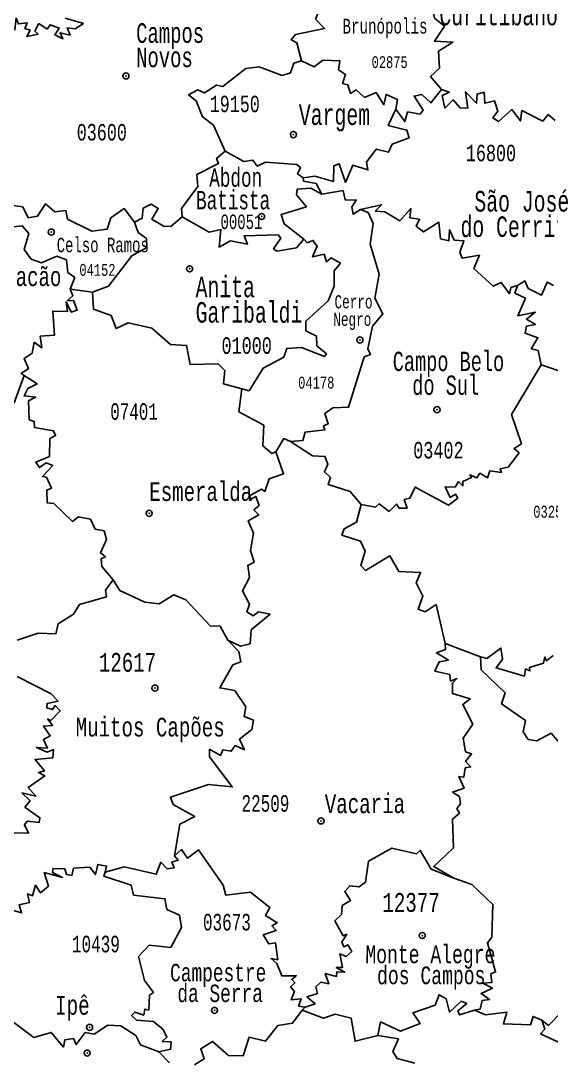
# Model space of a CAD drawing. Header units: millimetres. Extents: x 9851 to 10267, y 23387 to 23778.
# Drawn here: x 10076.93 to 10084.85, y 23436.12 to 23451.6 of the extents above; entities that cross this region are included whole.
import ezdxf
from ezdxf.enums import TextEntityAlignment as Align

# ---------------------------------------------------------------- set-up
doc = ezdxf.new("R2010")
doc.units = ezdxf.units.MM
doc.layers.add('3', color=7, linetype='Continuous')
doc.styles.add('MONOTXT', font='MONOTXT', dxfattribs={"height": 0.2})

# ---------------------------------------------------------------- blocks, each defined once
blk = doc.blocks.new('SEDE')
at = {"layer": '3', "color": 7, "linetype": 'Continuous'}
blk.add_circle((0, 0), 0.00451, dxfattribs=at)

msp = doc.modelspace()

# ---------------------------------------------------------------- linework, layer by layer
at = {"color": 7, "linetype": 'Continuous'}
for p, q in [((10077.669, 23447.6), (10078.004, 23447.552)), ((10083.267, 23442.314), (10083.792, 23442.117)), ((10081.177, 23436.895), (10081.134, 23436.849)), ((10079.154, 23436.065), (10078.992, 23436.23))]:
    msp.add_line(p, q, dxfattribs=at)
for points in [[(10082.545, 23452.516), (10082.557, 23452.376), (10082.478, 23452.37), (10082.41, 23452.38), (10082.403, 23452.538), (10082.238, 23452.509), (10082.298, 23452.318), (10082.009, 23452.071), (10081.781, 23452.085), (10081.423, 23451.846), (10081.332, 23451.624), (10081.467, 23451.486), (10081.034, 23451.393), (10080.967, 23451.316), (10081.052, 23451.271), (10081.12, 23451.001)], [(10076.54, 23451.679), (10076.633, 23451.508), (10076.845, 23451.467), (10076.862, 23451.641), (10076.899, 23451.554), (10077.027, 23451.57), (10076.995, 23451.485), (10077.073, 23451.461), (10077.025, 23451.365), (10077.191, 23451.398), (10077.143, 23451.447), (10077.203, 23451.559), (10077.326, 23451.477), (10077.37, 23451.538), (10077.508, 23451.491), (10077.44, 23451.392), (10077.561, 23451.332), (10077.519, 23451.42), (10077.669, 23451.386), (10077.627, 23451.493), (10077.743, 23451.478), (10077.867, 23451.561), (10077.593, 23451.637)], [(10083.21, 23450.577), (10083.048, 23450.767), (10083.18, 23450.892), (10083.165, 23451.146), (10083.381, 23451.283), (10083.106, 23451.298), (10083.254, 23451.518), (10083.108, 23451.639), (10083.086, 23451.744)], [(10081.12, 23451.001), (10081.006, 23450.968), (10080.96, 23450.822), (10080.832, 23450.784), (10080.488, 23450.911), (10080.292, 23450.886), (10079.947, 23450.618), (10079.852, 23450.642), (10079.673, 23450.525), (10079.574, 23450.569), (10079.436, 23450.498), (10079.548, 23450.407), (10079.646, 23450.167), (10079.809, 23450.042), (10079.984, 23449.655)], [(10082.53, 23450.284), (10082.552, 23450.428), (10082.387, 23450.503), (10082.351, 23450.347), (10082.238, 23450.528), (10082.061, 23450.456), (10081.94, 23450.568), (10081.854, 23450.516), (10081.815, 23450.643), (10081.736, 23450.665), (10081.779, 23450.8), (10081.673, 23450.866), (10081.695, 23451.002), (10081.44, 23451.014), (10081.31, 23450.912), (10081.12, 23451.001)], [(10083.21, 23450.577), (10083.052, 23450.375), (10082.917, 23450.503), (10082.803, 23450.477), (10082.937, 23450.268), (10082.891, 23450.206), (10082.704, 23450.241), (10082.662, 23450.098), (10082.53, 23450.284)], [(10083.21, 23450.577), (10083.328, 23450.534), (10083.223, 23450.486), (10083.259, 23450.299), (10083.387, 23450.42), (10083.49, 23450.302), (10083.604, 23450.297), (10083.571, 23450.542), (10083.732, 23450.371), (10083.743, 23450.506), (10083.85, 23450.534), (10083.857, 23450.369), (10084, 23450.408), (10084.052, 23450.25), (10083.976, 23450.152), (10084.06, 23450.097), (10084.262, 23450.275), (10084.389, 23450.106), (10084.408, 23450.26), (10084.722, 23450.104), (10084.804, 23450.2), (10084.905, 23450.112)], [(10082.53, 23450.284), (10082.417, 23450.039), (10082.694, 23449.97), (10082.727, 23449.854), (10082.477, 23449.761), (10082.421, 23449.64), (10082.237, 23449.687), (10082.094, 23449.494), (10082.113, 23449.377), (10081.887, 23449.449), (10081.776, 23449.189), (10081.685, 23449.467), (10081.605, 23449.438), (10081.597, 23449.204), (10081.32, 23449.284), (10081.148, 23449.259)], [(10079.34, 23448.675), (10079.331, 23448.799), (10079.575, 23449.129), (10079.559, 23449.306), (10079.881, 23449.471), (10079.854, 23449.547), (10079.984, 23449.655)], [(10079.984, 23449.655), (10080.263, 23449.503), (10080.397, 23449.523), (10080.462, 23449.434), (10080.586, 23449.493), (10081.053, 23449.459), (10081.108, 23449.411), (10081.063, 23449.317), (10081.148, 23449.259)], [(10081.427, 23449.014), (10081.343, 23449.173), (10081.153, 23449.208), (10081.148, 23449.259)], [(10076.184, 23448.725), (10076.541, 23449.129), (10076.67, 23448.864), (10076.963, 23448.828), (10077.045, 23448.664), (10077.185, 23448.688), (10077.304, 23448.872), (10077.44, 23448.751), (10077.605, 23448.773), (10077.631, 23448.644), (10077.995, 23448.462), (10078.222, 23448.495), (10078.276, 23448.662), (10078.474, 23448.801), (10078.63, 23448.595)], [(10081.156, 23448.345), (10080.865, 23448.571), (10080.816, 23448.71), (10081.195, 23448.827), (10081.047, 23449.004), (10081.058, 23449.091), (10081.261, 23449.102), (10081.427, 23449.014)], [(10081.427, 23449.014), (10081.742, 23449.069), (10081.772, 23448.931), (10081.94, 23448.926), (10081.871, 23448.827), (10081.894, 23448.716), (10082, 23448.787)], [(10078.63, 23448.595), (10078.746, 23448.656), (10078.76, 23448.807), (10078.879, 23448.866), (10078.984, 23448.803), (10078.891, 23448.641), (10079.071, 23448.535), (10079.179, 23448.54), (10079.34, 23448.675)], [(10080.96, 23445.328), (10081.14, 23445.342), (10081.177, 23445.468), (10081.47, 23445.5), (10081.449, 23445.56), (10081.522, 23445.592), (10081.472, 23445.745), (10081.591, 23445.829), (10081.825, 23445.84), (10082.059, 23446.588), (10082.15, 23446.624), (10082.11, 23446.708), (10082.182, 23447.045), (10082.337, 23447.23), (10082.215, 23447.464), (10082.282, 23447.821), (10082.146, 23448.27), (10082.189, 23448.576), (10082.117, 23448.743), (10082, 23448.787)], [(10082, 23448.787), (10082.317, 23448.858), (10082.223, 23448.762), (10082.363, 23448.753), (10082.587, 23448.615), (10082.755, 23448.801), (10082.74, 23448.661), (10082.882, 23448.64), (10082.834, 23448.537), (10082.943, 23448.451), (10083.173, 23448.595), (10083.198, 23448.35), (10083.318, 23448.318), (10083.332, 23448.485), (10083.401, 23448.329), (10083.545, 23448.32), (10083.483, 23448.146), (10083.52, 23448.06), (10083.776, 23448.104), (10083.694, 23447.908), (10083.981, 23447.641), (10084.102, 23447.7), (10084.225, 23447.529), (10084.247, 23447.623), (10084.343, 23447.654)], [(10077.669, 23447.6), (10077.738, 23447.771), (10077.636, 23447.849), (10077.613, 23448.034), (10077.469, 23448.09), (10077.24, 23447.993), (10077.09, 23448.046), (10076.984, 23448.192), (10077.055, 23448.429), (10076.954, 23448.543), (10076.777, 23448.524), (10076.608, 23448.281), (10076.447, 23448.237), (10076.382, 23448.304), (10076.391, 23448.502), (10076.184, 23448.725)], [(10078.63, 23448.595), (10078.683, 23448.445), (10078.807, 23448.353), (10078.812, 23448.219), (10078.588, 23448.095), (10078.24, 23447.642), (10078.004, 23447.552)], [(10081.156, 23448.345), (10081.045, 23448.217), (10080.752, 23448.163), (10080.704, 23448.202), (10080.812, 23448.358), (10080.772, 23448.409), (10080.265, 23448.393), (10080.315, 23448.268), (10080.062, 23448.319), (10079.891, 23448.225), (10079.916, 23448.488), (10079.744, 23448.449), (10079.34, 23448.675)], [(10080.233, 23446.113), (10080.339, 23446.083), (10080.549, 23446.421), (10080.856, 23446.587), (10080.903, 23446.713), (10081.122, 23446.731), (10081.465, 23446.595), (10081.497, 23446.633), (10081.352, 23446.756), (10081.347, 23446.899), (10081.185, 23446.979), (10081.185, 23447.121), (10081.52, 23447.425), (10081.611, 23447.643), (10081.61, 23447.874), (10081.702, 23447.985), (10081.563, 23448.065), (10081.494, 23448.008), (10081.459, 23448.119), (10081.288, 23448.079), (10081.355, 23448.238), (10081.291, 23448.326), (10081.206, 23448.288), (10081.156, 23448.345)], [(10084.343, 23447.654), (10084.306, 23447.541), (10084.462, 23447.465), (10084.351, 23447.201), (10084.611, 23447.255), (10084.478, 23447.152), (10084.612, 23447.071), (10084.478, 23447.048), (10084.457, 23446.941), (10084.65, 23446.875), (10084.548, 23446.71), (10084.652, 23446.684), (10084.698, 23446.471)], [(10084.343, 23447.654), (10084.453, 23447.725), (10084.504, 23447.61), (10084.704, 23447.51), (10084.79, 23447.704), (10084.884, 23447.654)], [(10076.982, 23446.309), (10076.938, 23446.343), (10077.047, 23446.415), (10076.983, 23446.563), (10077.103, 23446.643), (10077.133, 23446.808), (10077.249, 23446.724), (10077.22, 23446.896), (10077.438, 23446.915), (10077.41, 23447.273), (10077.63, 23447.264), (10077.609, 23447.409), (10077.687, 23447.258), (10077.775, 23447.283), (10077.722, 23447.432), (10077.626, 23447.426), (10077.711, 23447.501), (10077.669, 23447.6)], [(10078.004, 23447.552), (10078.016, 23447.302), (10078.281, 23447.204), (10078.355, 23447.011), (10078.534, 23447.099), (10078.887, 23447.019), (10079.169, 23446.776), (10079.408, 23446.758), (10079.462, 23446.475), (10079.88, 23446.485), (10079.978, 23446.385), (10079.958, 23446.186), (10080.233, 23446.113)], [(10084.698, 23446.471), (10084.256, 23445.73), (10084.403, 23445.293), (10084.295, 23445.225), (10084.368, 23445.157), (10084.204, 23444.945), (10084.088, 23444.922), (10084.104, 23444.867), (10083.931, 23444.888), (10083.899, 23444.787), (10083.785, 23444.853), (10083.74, 23444.788), (10083.635, 23444.833), (10083.658, 23444.793), (10083.531, 23444.733), (10083.529, 23444.666), (10083.466, 23444.731), (10083.414, 23444.645), (10083.267, 23444.652), (10083.339, 23444.493), (10083.421, 23444.541), (10083.453, 23444.485), (10083.315, 23444.378), (10082.817, 23444.648), (10082.74, 23444.485), (10082.654, 23444.461), (10082.697, 23444.335), (10082.577, 23444.332), (10082.54, 23444.395), (10082.428, 23444.285), (10082.281, 23444.399), (10082.228, 23444.351), (10082.012, 23444.389)], [(10084.698, 23446.471), (10085.079, 23446.34)], [(10076.177, 23445.52), (10076.433, 23445.666), (10076.601, 23445.649), (10076.6, 23445.745), (10076.677, 23445.774), (10076.64, 23445.914), (10076.836, 23445.906), (10076.982, 23446.309)], [(10076.982, 23446.309), (10077.178, 23446.186), (10077.037, 23446.118), (10076.982, 23446.007), (10077.154, 23445.989), (10077.047, 23445.936), (10077.059, 23445.652), (10077.133, 23445.626), (10077.138, 23445.535), (10077.422, 23445.486), (10077.452, 23445.417), (10077.367, 23445.372), (10077.36, 23445.105), (10077.157, 23445.02), (10077.212, 23444.939), (10077.311, 23445.01), (10077.409, 23444.968), (10077.257, 23444.805), (10077.316, 23444.797), (10077.393, 23444.632), (10077.324, 23444.603), (10077.328, 23444.413), (10077.426, 23444.402), (10077.705, 23444.133), (10077.796, 23444.206), (10077.974, 23444.169), (10078.043, 23444.022), (10078.176, 23443.997), (10078.213, 23443.869), (10078.123, 23443.666), (10078.197, 23443.61), (10078.131, 23443.579), (10078.142, 23443.466), (10078.312, 23443.264)], [(10080.233, 23446.113), (10080.188, 23445.771), (10080.561, 23445.57), (10080.544, 23445.263), (10080.678, 23445.148), (10080.738, 23445.172)], [(10080.738, 23445.172), (10080.858, 23445.372), (10080.96, 23445.328)], [(10080.96, 23445.328), (10081.284, 23445.114), (10081.471, 23445.106), (10081.515, 23444.989), (10081.464, 23444.874), (10081.555, 23444.79), (10081.521, 23444.686), (10081.85, 23444.582), (10082.012, 23444.389)], [(10080.022, 23442.365), (10080.213, 23442.274), (10080.355, 23442.313), (10080.373, 23442.521), (10080.653, 23442.751), (10080.48, 23442.787), (10080.402, 23442.73), (10080.306, 23442.787), (10080.347, 23442.902), (10080.242, 23443.102), (10080.345, 23443.298), (10080.32, 23443.48), (10080.417, 23443.527), (10080.361, 23443.703), (10080.405, 23443.962), (10080.328, 23444.145), (10080.484, 23444.233), (10080.412, 23444.308), (10080.49, 23444.375), (10080.439, 23444.508), (10080.366, 23444.47), (10080.346, 23444.518), (10080.526, 23444.618), (10080.576, 23444.583), (10080.639, 23444.77), (10080.855, 23444.847), (10080.738, 23445.172)], [(10082.012, 23444.389), (10081.944, 23444.127), (10081.759, 23444.027), (10081.724, 23443.931), (10082.004, 23443.844), (10082.07, 23443.691), (10082.007, 23443.48), (10082.078, 23443.403), (10082.442, 23443.624), (10082.572, 23443.392), (10082.9, 23443.376), (10082.832, 23443.222), (10082.934, 23443.024), (10082.865, 23442.827), (10082.966, 23442.789), (10083.129, 23442.896), (10083.267, 23442.314)], [(10078.312, 23443.264), (10078.196, 23443.109), (10078.214, 23443.012), (10077.807, 23442.896), (10077.719, 23442.754), (10077.49, 23442.607), (10077.456, 23442.46), (10077.194, 23442.47), (10076.879, 23442.367)], [(10078.312, 23443.264), (10078.409, 23443.106), (10078.786, 23442.931), (10078.998, 23442.909), (10079.218, 23443.043), (10079.397, 23442.967), (10079.76, 23442.58), (10079.906, 23442.576), (10080.022, 23442.365)], [(10080.022, 23442.365), (10080.185, 23442.199), (10080.219, 23442.044), (10080.099, 23441.997), (10079.901, 23441.654), (10080.125, 23441.614), (10080.29, 23441.373), (10080.265, 23441.23), (10080.408, 23441.171), (10080.383, 23441.033), (10080.196, 23440.891), (10080.269, 23440.733), (10080.131, 23440.795), (10080.073, 23440.711), (10079.95, 23440.732), (10079.913, 23440.648), (10079.75, 23440.74), (10079.748, 23440.627), (10080.088, 23440.178), (10079.736, 23440.214), (10079.167, 23440.024), (10079.205, 23439.918), (10079.528, 23439.736), (10079.307, 23439.623), (10079.227, 23439.151)], [(10083.394, 23438.818), (10083.096, 23438.99), (10083.39, 23439.268), (10083.373, 23439.695), (10083.478, 23439.787), (10083.44, 23439.855), (10083.494, 23439.925), (10083.477, 23440.033), (10083.375, 23440.101), (10083.549, 23440.161), (10083.47, 23440.333), (10083.546, 23440.324), (10083.565, 23440.462), (10083.647, 23440.477), (10083.571, 23440.557), (10083.659, 23440.673), (10083.571, 23440.703), (10083.534, 23440.907), (10083.677, 23441.116), (10083.527, 23441.408), (10083.639, 23441.49), (10083.373, 23441.569), (10083.373, 23441.727), (10083.44, 23441.794), (10083.347, 23441.757), (10083.333, 23441.852), (10083.112, 23441.903), (10083.175, 23442.045), (10083.313, 23442.07), (10083.135, 23442.175), (10083.273, 23442.228), (10083.267, 23442.314)], [(10084.876, 23442.135), (10084.778, 23442.057), (10084.755, 23442.115), (10084.735, 23442.024), (10084.526, 23441.958), (10084.53, 23441.908), (10084.466, 23441.938), (10084.447, 23441.831), (10084.025, 23441.951), (10084.121, 23442.084), (10084.097, 23442.249), (10083.889, 23442.094), (10083.792, 23442.117)], [(10083.792, 23442.117), (10083.802, 23441.922), (10084.162, 23441.581), (10084.106, 23441.418), (10084.464, 23441.168), (10084.429, 23440.997), (10084.506, 23440.883), (10084.633, 23440.866), (10084.847, 23440.978), (10085.129, 23440.653), (10085.344, 23440.515), (10085.475, 23440.537), (10085.445, 23440.719), (10085.529, 23440.769), (10085.785, 23440.669), (10086.19, 23440.69), (10086.373, 23440.499), (10086.524, 23440.467)], [(10076.88, 23441.822), (10077.389, 23441.566), (10077.489, 23441.455), (10077.325, 23441.422), (10077.324, 23441.355), (10077.407, 23441.33), (10077.444, 23441.391), (10077.522, 23441.313), (10077.382, 23441.166), (10077.335, 23441.19), (10077.407, 23441.095), (10077.272, 23441.084), (10077.373, 23440.938), (10077.272, 23440.884), (10077.332, 23440.756), (10077.166, 23440.766), (10077.329, 23440.698), (10077.42, 23440.734), (10077.412, 23440.613), (10077.147, 23440.588), (10077.287, 23440.417), (10077.197, 23440.395), (10077.293, 23440.341), (10077.043, 23440.167), (10077.159, 23440.042), (10076.949, 23440.089), (10077.075, 23439.969), (10076.995, 23439.878), (10077.219, 23439.719), (10077.209, 23439.649), (10077.03, 23439.666), (10076.988, 23439.611), (10077.049, 23439.488), (10076.835, 23439.496)], [(10078.192, 23438.907), (10078.477, 23438.986), (10078.955, 23438.876), (10079.023, 23439.055), (10079.118, 23438.955), (10079.222, 23438.973), (10079.188, 23439.058), (10079.282, 23439.084), (10079.227, 23439.151)], [(10079.227, 23439.151), (10079.331, 23439.245), (10079.42, 23439.114), (10079.583, 23439.241), (10079.953, 23438.712), (10079.992, 23438.563), (10080.363, 23438.608), (10080.65, 23438.382), (10080.585, 23438.261), (10080.759, 23438.153), (10080.68, 23438.107), (10080.745, 23438.038), (10080.552, 23437.971), (10080.636, 23437.837), (10080.735, 23437.853), (10080.767, 23437.602), (10080.667, 23437.618), (10080.752, 23437.546), (10080.829, 23437.36), (10081.044, 23437.363), (10080.976, 23437.309), (10081.024, 23437.257), (10080.959, 23437.196), (10081.017, 23437.128), (10080.97, 23437.004), (10081.119, 23437.018), (10081.078, 23436.911), (10081.177, 23436.895)], [(10081.177, 23436.895), (10081.325, 23436.946), (10081.203, 23437.051), (10081.363, 23437.098), (10081.338, 23437.2), (10081.412, 23437.265), (10081.532, 23437.243), (10081.477, 23437.396), (10081.646, 23437.353), (10081.649, 23437.421), (10081.766, 23437.418), (10081.64, 23437.488), (10081.733, 23437.484), (10081.694, 23437.692), (10081.789, 23437.651), (10081.872, 23437.726), (10081.813, 23437.825), (10081.752, 23437.795), (10081.723, 23437.865), (10081.797, 23437.981), (10081.743, 23437.959), (10081.62, 23438.182), (10081.721, 23438.274), (10081.728, 23438.41), (10081.855, 23438.485), (10081.767, 23438.62), (10081.843, 23438.704), (10081.982, 23438.69), (10082.077, 23438.759), (10082.12, 23439.069), (10082.472, 23439.266), (10082.839, 23439.181), (10082.894, 23439.231), (10083.059, 23438.95), (10083.394, 23438.818)], [(10076.774, 23438.411), (10076.758, 23438.358), (10076.945, 23438.301), (10076.908, 23438.418), (10077.063, 23438.455), (10077.033, 23438.584), (10077.109, 23438.556), (10077.153, 23438.711), (10077.225, 23438.6), (10077.347, 23438.7), (10077.283, 23438.902), (10077.556, 23438.827), (10077.408, 23438.902), (10077.415, 23438.964), (10077.59, 23438.958), (10077.615, 23438.87), (10077.695, 23438.858), (10077.722, 23438.965), (10077.962, 23438.984), (10078.047, 23438.871), (10078.081, 23439.024), (10078.213, 23438.999), (10078.192, 23438.907)], [(10078.192, 23438.907), (10078.174, 23438.847), (10078.579, 23438.711), (10078.617, 23438.566), (10079.083, 23438.51), (10079.114, 23438.351), (10079.3, 23438.264), (10079.331, 23438.083), (10079.171, 23437.784), (10078.85, 23437.821), (10078.689, 23437.648), (10078.78, 23437.292), (10078.913, 23437.112), (10078.856, 23437.075), (10078.846, 23436.85), (10078.786, 23436.865), (10078.769, 23436.777), (10078.636, 23436.821), (10078.586, 23436.768), (10078.661, 23436.7), (10078.912, 23436.68), (10079.056, 23436.56), (10079.114, 23436.446), (10079.043, 23436.381), (10079.175, 23436.379), (10079.168, 23436.267), (10078.992, 23436.23)], [(10083.394, 23438.818), (10083.664, 23438.725), (10083.977, 23438.427), (10083.96, 23437.939), (10083.895, 23437.852), (10084.019, 23437.42), (10083.946, 23437.39), (10083.961, 23437.26), (10083.826, 23437.253), (10083.97, 23437.178), (10083.801, 23437.096), (10083.929, 23437.011), (10083.817, 23436.994), (10083.79, 23436.865), (10083.701, 23436.849)], [(10082.259, 23436.471), (10082.302, 23436.675), (10082.599, 23436.537), (10082.891, 23436.652), (10082.785, 23436.812), (10083.115, 23436.926), (10083.176, 23437.079), (10083.279, 23437.017), (10083.329, 23436.822), (10083.504, 23436.982), (10083.587, 23436.947), (10083.457, 23436.838), (10083.481, 23436.78), (10083.701, 23436.849)], [(10079.527, 23436.034), (10079.669, 23436.122), (10079.619, 23436.275), (10079.793, 23436.383), (10080.033, 23436.175), (10080.252, 23436.171), (10080.34, 23436.445), (10080.585, 23436.39), (10080.77, 23436.621), (10080.99, 23436.656), (10081.134, 23436.849)], [(10081.134, 23436.849), (10081.449, 23436.731), (10081.622, 23436.789), (10081.861, 23436.733), (10081.922, 23436.387), (10082.259, 23436.471)], [(10083.701, 23436.849), (10083.865, 23436.78), (10084.188, 23436.821), (10084.134, 23436.646), (10084.54, 23436.631), (10084.578, 23436.757), (10084.71, 23436.701)], [(10085.018, 23436.834), (10084.806, 23436.621), (10084.71, 23436.701)], [(10076.376, 23436.736), (10076.651, 23436.798), (10077.126, 23436.443), (10077.387, 23436.518), (10077.57, 23436.3), (10077.59, 23436.407), (10077.722, 23436.426), (10077.76, 23436.336), (10077.892, 23436.517), (10078.027, 23436.494), (10078.23, 23436.627), (10078.426, 23436.616), (10078.652, 23436.472), (10078.719, 23436.333), (10078.992, 23436.23)], [(10084.71, 23436.701), (10084.752, 23436.568), (10084.69, 23436.498), (10084.958, 23436.373)], [(10082.259, 23436.471), (10082.569, 23436.421), (10082.483, 23436.235), (10082.548, 23436.131), (10082.812, 23436.059)]]:
    msp.add_lwpolyline(points, dxfattribs=at)
for p in [(10078.502, 23450.777), (10081.002, 23449.902), (10080.527, 23448.682), (10077.388, 23448.449), (10079.452, 23447.902), (10081.994, 23446.841), (10083.144, 23445.802), (10078.849, 23444.257), (10078.935, 23441.652), (10081.413, 23439.671), (10082.924, 23437.963), (10079.824, 23436.846), (10077.96, 23436.593), (10077.924, 23436.21)]:
    msp.add_point(p, dxfattribs=at)

# ---------------------------------------------------------------- block references
at = {"color": 7, "linetype": 'Continuous', "zscale": 10}
for p, xscale, yscale, rotation in [((10078.502, 23450.777), 10.00001336271983, 10.00001336271983, 357.9964245426252), ((10081.002, 23449.902), 9.99998273606683, 9.99998273606683, 358.0874521335596), ((10080.527, 23448.682), 9.999981971375094, 9.999981971375094, 358.040200489119), ((10077.388, 23448.449), 9.999989327180275, 9.999989327180275, 357.8960365484534), ((10079.452, 23447.902), 10, 10, 357.9755985158489), ((10081.994, 23446.841), 10.00001939338818, 10.00001939338818, 358.0653019118625), ((10083.144, 23445.802), 10, 10, 358.0938607891671), ((10078.849, 23444.257), 9.999985623094751, 9.999985623094751, 357.8677350915597), ((10078.935, 23441.652), 10.00002139959861, 10.00002139959861, 357.8127419964748), ((10081.413, 23439.671), 10, 10, 357.8802860876729), ((10082.924, 23437.963), 9.999988698448611, 9.999988698448611, 357.9107205224424), ((10079.824, 23436.846), 9.99998079934638, 9.99998079934638, 357.7430445386251), ((10077.96, 23436.593), 10.0000215023811, 10.0000215023811, 357.6509318822851), ((10077.924, 23436.21), 10, 10, 357.6402467957821)]:
    msp.add_blockref('SEDE', p, dxfattribs=dict(at, xscale=xscale, yscale=yscale, rotation=rotation))

# ---------------------------------------------------------------- texts
at = {"color": 7, "linetype": 'Continuous', "style": 'MONOTXT', "width": 0.666664}
msp.add_text('Curitibanos', height=0.30659, rotation=0, dxfattribs=at).set_placement((10085.125, 23451.839), align=Align.TOP_RIGHT)
at = {"color": 7, "linetype": 'Continuous', "style": 'MONOTXT'}
for s, height, rotation, width, p in [('Campos ', 0.2928, 359.9981, 0.666679, (10078.655, 23451.27)), ('Novos', 0.2928, 359.9981, 0.666679, (10078.655, 23450.908)), ('02875', 0.1759, 0, 0.706893, (10082.168, 23450.895))]:
    msp.add_text(s, height=height, rotation=rotation, dxfattribs=dict(at, width=width)).set_placement(p)
for s, height, width, p in [('Brun%%243polis', 0.22024, 0.665136, (10081.734, 23451.629)), ('Celso Ramos', 0.21659, 0.666658, (10077.469, 23448.365)), ('Barrac%%227o', 0.27831, 0.705879, (10076.178, 23447.923))]:
    msp.add_text(s, height=height, dxfattribs=dict(at, width=width)).set_placement(p, align=Align.TOP_LEFT)
for s, height, width, p in [('19150', 0.245, 0.705877, (10080.126, 23450.36)), ('03600', 0.2451, 0.705877, (10078.142, 23449.938)), ('16800', 0.2452, 0.705874, (10083.949, 23449.628)), ('00051', 0.2165, 0.666662, (10080.226, 23448.603)), ('04152', 0.1768, 0.705874, (10078.077, 23447.886)), ('01000', 0.2458, 0.705877, (10080.304, 23446.758)), ('04178', 0.1771, 0.705882, (10081.342, 23446.205)), ('07401', 0.246, 0.666663, (10078.623, 23445.774)), ('22509', 0.2474, 0.666663, (10080.584, 23439.932)), ('03673', 0.2478, 0.666667, (10080.009, 23438.162)), ('10439', 0.2479, 0.666663, (10078.054, 23437.836))]:
    msp.add_text(s, height=height, dxfattribs=dict(at, width=width)).set_placement(p, align=Align.MIDDLE)
for s, height, width, p in [('Vargem', 0.3071, 0.666676, (10081.082, 23450.046)), ('Esmeralda', 0.2792, 0.705887, (10078.851, 23444.441)), ('03253', 0.177, 0.706889, (10084.58, 23444.192)), ('Vacaria', 0.2804, 0.705882, (10081.469, 23439.787))]:
    msp.add_text(s, height=height, dxfattribs=dict(at, width=width)).set_placement(p)
for s, height, rotation, width, p in [('Abdon ', 0.2736, 0.01, 0.66667, (10080.693, 23449.126)), ('Batista', 0.2736, 0.01, 0.66667, (10080.654, 23448.789)), ('S%%227o Jos%%233 ', 0.3066, 359.9993, 0.666667, (10085.294, 23448.755)), ('do Cerrito', 0.3066, 359.9993, 0.666667, (10085.264, 23448.377))]:
    msp.add_text(s, height=height, rotation=rotation, dxfattribs=dict(at, width=width)).set_placement(p, align=Align.RIGHT)
at = {"color": 7, "linetype": 'Continuous', "style": 'MONOTXT', "width": 0.666667}
for s, p in [('Anita ', (10079.542, 23447.784)), ('Garibaldi', (10079.542, 23447.406))]:
    msp.add_text(s, height=0.3066, rotation=359.9993, dxfattribs=at).set_placement(p, align=Align.TOP_LEFT)
at = {"color": 7, "linetype": 'Continuous', "style": 'MONOTXT'}
for s, height, rotation, width, p in [('Cerro ', 0.1965, 359.9998, 0.666657, (10081.955, 23447.312)), ('Negro', 0.1965, 359.9998, 0.666657, (10081.88, 23447.05)), ('Campo Belo ', 0.28829, 359.9984, 0.666683, (10083.398, 23446.378)), ('do Sul', 0.2883, 359.9984, 0.666683, (10083.274, 23446.023)), ('Monte Alegre', 0.26468, 359.9982, 0.705875, (10083.045, 23437.55)), ('Campestre ', 0.2613, 359.9982, 0.705877, (10079.959, 23437.28)), ('dos Campos', 0.2647, 359.9982, 0.705875, (10083.058, 23437.237)), ('da Serra', 0.2613, 359.9982, 0.705877, (10079.908, 23436.971))]:
    msp.add_text(s, height=height, rotation=rotation, dxfattribs=dict(at, width=width)).set_placement(p, align=Align.CENTER)
at = {"color": 7, "linetype": 'Continuous', "style": 'MONOTXT', "width": 0.705886}
msp.add_text('03402', height=0.2462, rotation=360, dxfattribs=at).set_placement((10083.165, 23445.198), align=Align.MIDDLE)
at = {"color": 7, "linetype": 'Continuous', "style": 'MONOTXT'}
for s, height, width, p in [('12617', 0.2798, 0.705886, (10078.953, 23442.175)), ('Muitos Cap%%245es', 0.28004, 0.705877, (10079.976, 23441.21)), ('12377', 0.2807, 0.705888, (10083.185, 23438.596))]:
    msp.add_text(s, height=height, dxfattribs=dict(at, width=width)).set_placement(p, align=Align.TOP_RIGHT)
at = {"color": 7, "linetype": 'Continuous', "style": 'MONOTXT', "width": 0.705878}
msp.add_text('Ip%%234', height=0.2812, dxfattribs=at).set_placement((10077.961, 23436.782), align=Align.RIGHT)

doc.saveas('drawing.dxf')
